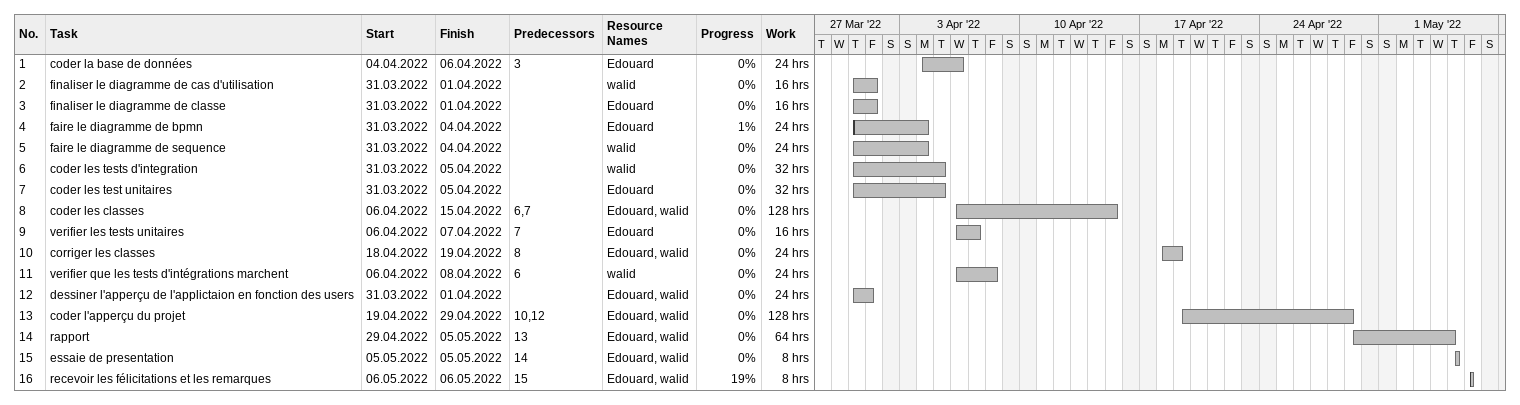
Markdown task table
| ID | Task | Start | Finish | Predecessors | Resources | % complete | Work (h) |
|---|---|---|---|---|---|---|---|
| 1 | coder la base de données | 2022-04-04 | 2022-04-06 | 3 | Edouard | 0 | 24 |
| 2 | finaliser le diagramme de cas d'utilisation | 2022-03-31 | 2022-04-01 |  | walid | 0 | 16 |
| 3 | finaliser le diagramme de classe | 2022-03-31 | 2022-04-01 |  | Edouard | 0 | 16 |
| 4 | faire le diagramme de bpmn | 2022-03-31 | 2022-04-04 |  | Edouard | 1 | 24 |
| 5 | faire le diagramme de sequence | 2022-03-31 | 2022-04-04 |  | walid | 0 | 24 |
| 6 | coder les tests d'integration | 2022-03-31 | 2022-04-05 |  | walid | 0 | 32 |
| 7 | coder les test unitaires | 2022-03-31 | 2022-04-05 |  | Edouard | 0 | 32 |
| 8 | coder les classes | 2022-04-06 | 2022-04-15 | 6, 7 | Edouard, walid | 0 | 128 |
| 9 | verifier les tests unitaires | 2022-04-06 | 2022-04-07 | 7 | Edouard | 0 | 16 |
| 10 | corriger les classes | 2022-04-18 | 2022-04-19 | 8 | Edouard, walid | 0 | 24 |
| 11 | verifier que les tests d'intégrations marchent | 2022-04-06 | 2022-04-08 | 6 | walid | 0 | 24 |
| 12 | dessiner l'apperçu de l'applictaion en fonction des users | 2022-03-31 | 2022-04-01 |  | Edouard, walid | 0 | 24 |
| 13 | coder l'apperçu du projet | 2022-04-19 | 2022-04-29 | 10, 12 | Edouard, walid | 0 | 128 |
| 14 | rapport | 2022-04-29 | 2022-05-05 | 13 | Edouard, walid | 0 | 64 |
| 15 | essaie de presentation | 2022-05-05 | 2022-05-05 | 14 | Edouard, walid | 0 | 8 |
| 16 | recevoir les félicitations et les remarques | 2022-05-06 | 2022-05-06 | 15 | Edouard, walid | 19 | 8 |
